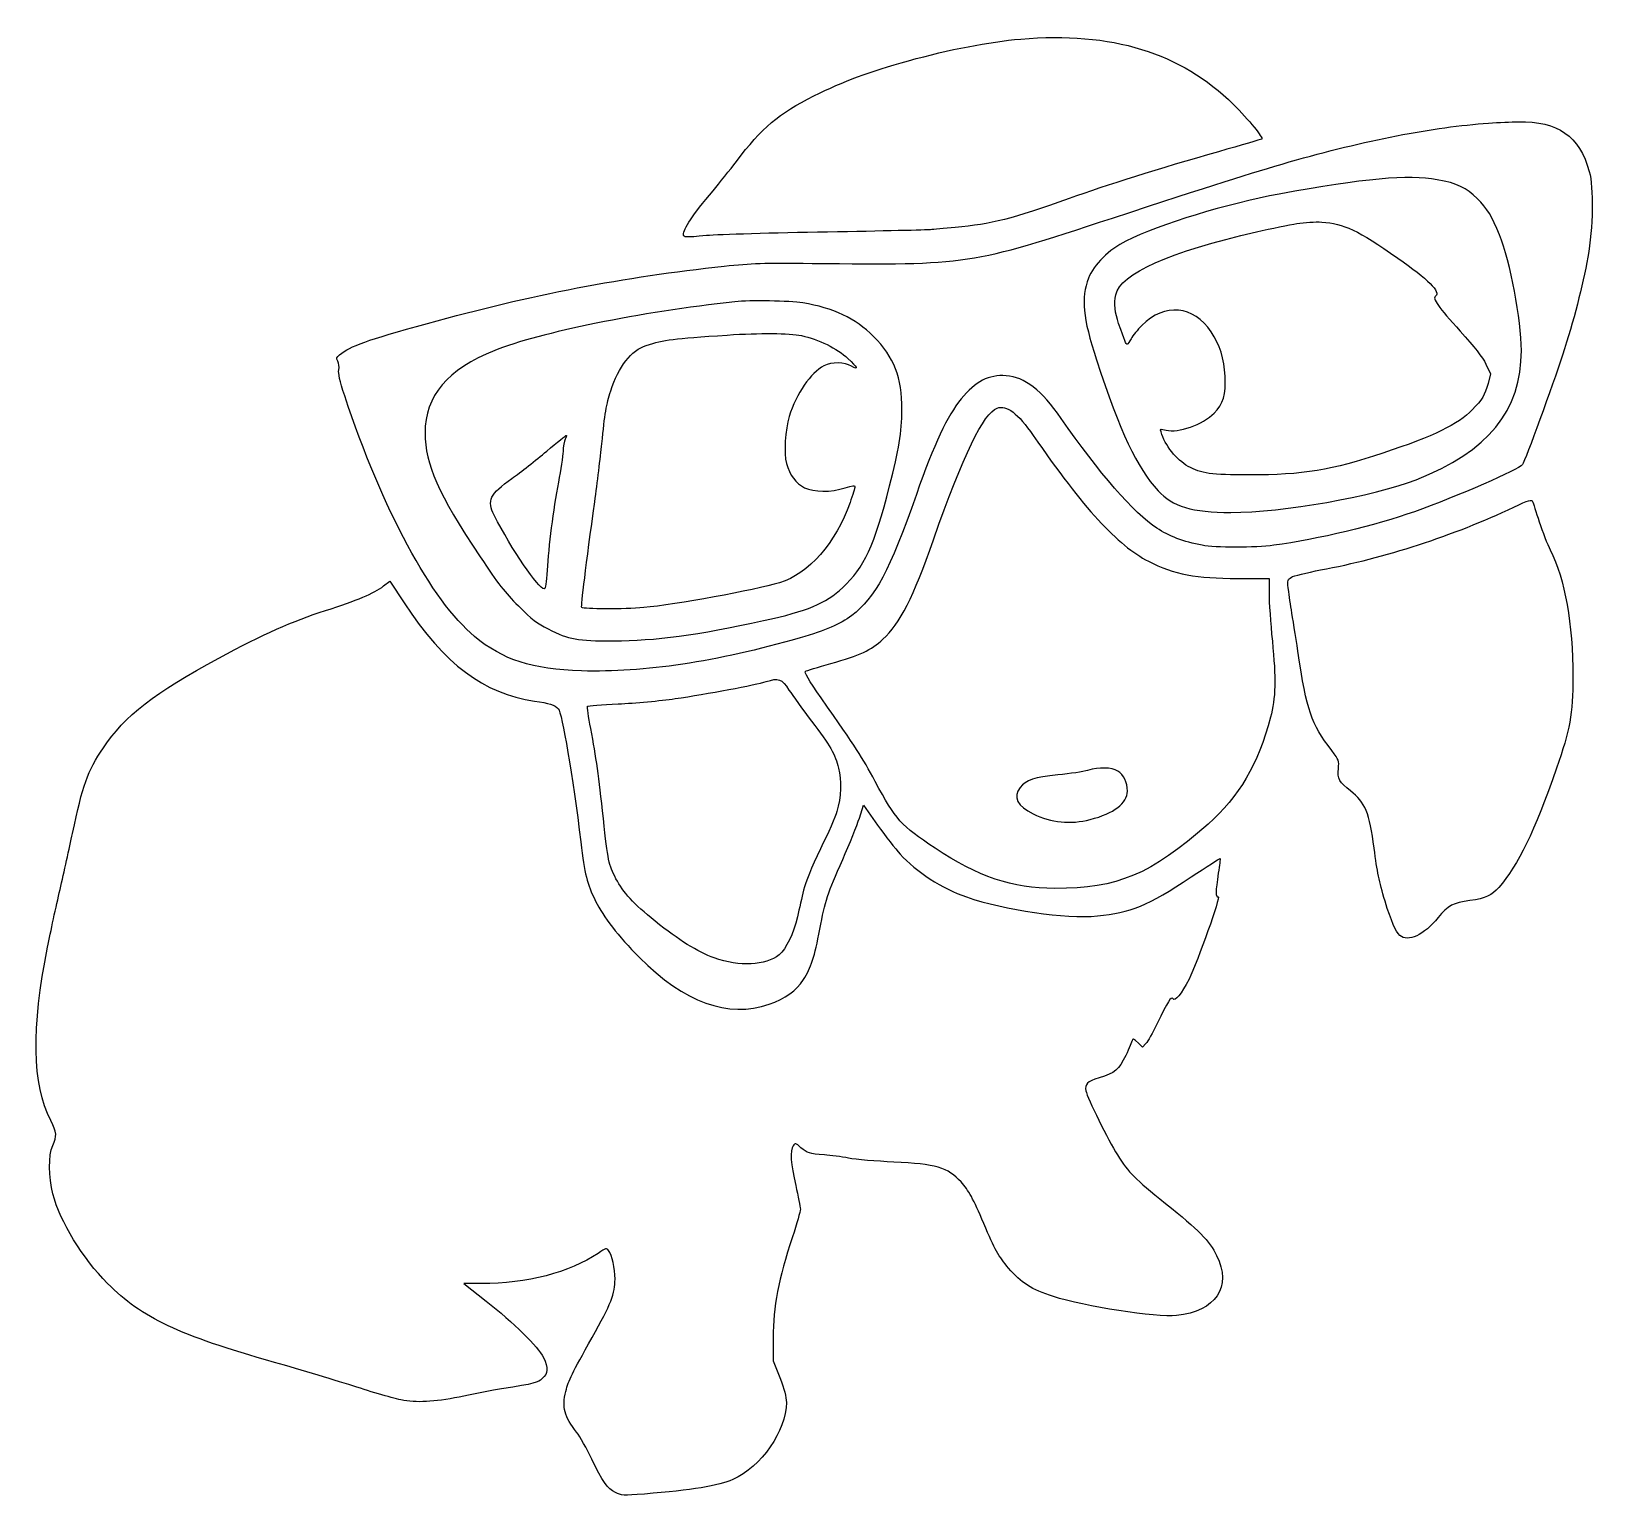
# Model space of a CAD drawing. Header units: centimetres. Extents: x -17.7 to 17.7, y -16.5 to 16.6.
import ezdxf

# ---------------------------------------------------------------- set-up
doc = ezdxf.new("R2010")
doc.units = ezdxf.units.CM
doc.header["$MEASUREMENT"] = 0
doc.layers.add('Layer 1', color=7, linetype='Continuous')

msp = doc.modelspace()

# ---------------------------------------------------------------- linework, layer by layer
at = {"layer": 'Layer 1'}
for points, knots in [([(4.67431, 16.47119), (3.95464, 16.40769), (3.05859, 16.23483), (2.13431, 15.98083), (2.13431, 15.98083), (1.2312, 15.73036), (0.67028, 15.52222), (-0.01058, 15.18355), (-0.01058, 15.18355), (-0.80786, 14.78491), (-1.19239, 14.46036), (-1.76389, 13.70188), (-1.76389, 13.70188), (-1.90853, 13.51138), (-2.14842, 13.21152), (-2.29306, 13.03513), (-2.29306, 13.03513), (-2.76931, 12.47069), (-2.96334, 12.18141), (-2.96334, 12.0403), (-2.96334, 12.0403), (-2.96334, 11.9768), (-2.93865, 11.9768), (-2.44123, 12.01913), (-2.44123, 12.01913), (-2.15548, 12.04382), (-0.92076, 12.0791), (0.29985, 12.10027), (0.29985, 12.10027), (1.52399, 12.12144), (2.57174, 12.14613), (2.62818, 12.15319), (2.62818, 12.15319), (2.68815, 12.16025), (2.94215, 12.18494), (3.19262, 12.20611), (3.19262, 12.20611), (4.01812, 12.28019), (4.4732, 12.39308), (5.77495, 12.86228), (5.77495, 12.86228), (6.60398, 13.15861), (7.81048, 13.53609), (9.15456, 13.92061), (9.15456, 13.92061), (9.6802, 14.06878), (10.11764, 14.19578), (10.13528, 14.20636), (10.13528, 14.20636), (10.17761, 14.23105), (9.846, 14.63675), (9.4897, 14.99305), (9.4897, 14.99305), (8.31495, 16.16427), (6.73098, 16.64758), (4.67428, 16.47119), (4.67428, 16.47119), (4.67428, 16.47119), (4.67431, 16.47119), (4.67431, 16.47119)], [0, 0, 0, 0, 0.0625, 0.0625, 0.0625, 0.0625, 0.125, 0.125, 0.125, 0.125, 0.1875, 0.1875, 0.1875, 0.1875, 0.25, 0.25, 0.25, 0.25, 0.3125, 0.3125, 0.3125, 0.3125, 0.375, 0.375, 0.375, 0.375, 0.4375, 0.4375, 0.4375, 0.4375, 0.5, 0.5, 0.5, 0.5, 0.5625, 0.5625, 0.5625, 0.5625, 0.625, 0.625, 0.625, 0.625, 0.6875, 0.6875, 0.6875, 0.6875, 0.75, 0.75, 0.75, 0.75, 0.8125, 0.8125, 0.8125, 0.8125, 0.875, 0.875, 0.875, 0.875, 1, 1, 1, 1]), ([(15.27175, 14.56619), (14.02644, 14.48152), (12.47069, 14.17813), (10.75972, 13.68777), (10.75972, 13.68777), (9.88836, 13.4373), (9.03464, 13.16566), (6.75569, 12.41777), (6.75569, 12.41777), (3.52072, 11.35591), (3.49602, 11.35238), (-0.05292, 11.39119), (-0.05292, 11.39119), (-1.17828, 11.4053), (-1.40406, 11.39825), (-2.04611, 11.32769), (-2.04611, 11.32769), (-4.31094, 11.0878), (-6.40997, 10.68211), (-8.76653, 10.033), (-8.76653, 10.033), (-10.16353, 9.64494), (-10.49514, 9.52853), (-10.7562, 9.32039), (-10.7562, 9.32039), (-10.82676, 9.26395), (-10.83381, 9.24278), (-10.79501, 9.17575), (-10.79501, 9.17575), (-10.77032, 9.12989), (-10.76326, 9.04522), (-10.77384, 8.97819), (-10.77384, 8.97819), (-10.79148, 8.89705), (-10.75267, 8.7383), (-10.63978, 8.39258), (-10.63978, 8.39258), (-9.78959, 5.82083), (-8.67128, 3.75002), (-7.69761, 2.94216), (-7.69761, 2.94216), (-7.05203, 2.40594), (-6.39939, 2.1978), (-5.27403, 2.16252), (-5.27403, 2.16252), (-3.85586, 2.12019), (-2.22956, 2.3636), (-0.32456, 2.91041), (-0.32456, 2.91041), (0.26105, 3.07622), (0.5715, 3.2138), (0.84666, 3.41841), (0.84666, 3.41841), (1.37583, 3.81705), (1.70038, 4.4203), (2.31069, 6.15597), (2.31069, 6.15597), (2.71638, 7.31308), (3.00566, 7.93044), (3.32669, 8.32203), (3.32669, 8.32203), (3.64772, 8.71714), (3.95463, 8.87589), (4.34269, 8.84767), (4.34269, 8.84767), (4.76955, 8.81592), (5.14702, 8.52311), (5.59152, 7.88106), (5.59152, 7.88106), (6.44171, 6.65339), (7.24605, 5.73264), (7.75758, 5.39398), (7.75758, 5.39398), (8.02216, 5.21759), (8.36789, 5.08706), (8.78416, 5.00592), (8.78416, 5.00592), (9.06638, 4.94948), (9.99772, 4.953), (10.40694, 5.00592), (10.40694, 5.00592), (11.39825, 5.13998), (12.72469, 5.45748), (13.59252, 5.76792), (13.59252, 5.76792), (14.56619, 6.11364), (15.97024, 6.72395), (16.0408, 6.83331), (16.0408, 6.83331), (16.1043, 6.93209), (16.72872, 8.63248), (16.95097, 9.31334), (16.95097, 9.31334), (17.20144, 10.09298), (17.40253, 10.87262), (17.52247, 11.53231), (17.52247, 11.53231), (17.64241, 12.19553), (17.65653, 13.10923), (17.55422, 13.47259), (17.55422, 13.47259), (17.33197, 14.27692), (16.84866, 14.61559), (15.94555, 14.59795), (15.94555, 14.59795), (15.80091, 14.59795), (15.49752, 14.58384), (15.27174, 14.5662), (15.27174, 14.5662), (15.27174, 14.5662), (15.27175, 14.56619), (15.27175, 14.56619)], [0, 0, 0, 0, 0.03448276, 0.03448276, 0.03448276, 0.03448276, 0.06896552, 0.06896552, 0.06896552, 0.06896552, 0.10344828, 0.10344828, 0.10344828, 0.10344828, 0.13793103, 0.13793103, 0.13793103, 0.13793103, 0.17241379, 0.17241379, 0.17241379, 0.17241379, 0.20689655, 0.20689655, 0.20689655, 0.20689655, 0.24137931, 0.24137931, 0.24137931, 0.24137931, 0.27586207, 0.27586207, 0.27586207, 0.27586207, 0.31034483, 0.31034483, 0.31034483, 0.31034483, 0.34482759, 0.34482759, 0.34482759, 0.34482759, 0.37931034, 0.37931034, 0.37931034, 0.37931034, 0.4137931, 0.4137931, 0.4137931, 0.4137931, 0.44827586, 0.44827586, 0.44827586, 0.44827586, 0.48275862, 0.48275862, 0.48275862, 0.48275862, 0.51724138, 0.51724138, 0.51724138, 0.51724138, 0.55172414, 0.55172414, 0.55172414, 0.55172414, 0.5862069, 0.5862069, 0.5862069, 0.5862069, 0.62068966, 0.62068966, 0.62068966, 0.62068966, 0.65517241, 0.65517241, 0.65517241, 0.65517241, 0.68965517, 0.68965517, 0.68965517, 0.68965517, 0.72413793, 0.72413793, 0.72413793, 0.72413793, 0.75862069, 0.75862069, 0.75862069, 0.75862069, 0.79310345, 0.79310345, 0.79310345, 0.79310345, 0.82758621, 0.82758621, 0.82758621, 0.82758621, 0.86206897, 0.86206897, 0.86206897, 0.86206897, 0.89655172, 0.89655172, 0.89655172, 0.89655172, 0.93103448, 0.93103448, 0.93103448, 0.93103448, 1, 1, 1, 1]), ([(14.11111, 13.28561), (14.55914, 13.20447), (14.77433, 13.10217), (15.01422, 12.86228), (15.01422, 12.86228), (15.24705, 12.62592), (15.35289, 12.45306), (15.52222, 12.04031), (15.52222, 12.04031), (15.76916, 11.42295), (16.01611, 10.1212), (16.01611, 9.41917), (16.01611, 9.41917), (16.01611, 8.05745), (15.26117, 7.12964), (13.63486, 6.49111), (13.63486, 6.49111), (12.66472, 6.11364), (10.60097, 5.75028), (9.4368, 5.75028), (9.4368, 5.75028), (8.55838, 5.75381), (8.11388, 5.88434), (7.78933, 6.24064), (7.78933, 6.24064), (7.29544, 6.78039), (6.93208, 7.55297), (6.39233, 9.2075), (6.39233, 9.2075), (6.07836, 10.17411), (6.03602, 10.59392), (6.21241, 11.05958), (6.21241, 11.05958), (6.32177, 11.35239), (6.68866, 11.71575), (7.05555, 11.89566), (7.05555, 11.89566), (7.84224, 12.28019), (9.36272, 12.74585), (10.53041, 12.96105), (10.53041, 12.96105), (12.4601, 13.31383), (13.45141, 13.40555), (14.1111, 13.28561), (14.1111, 13.28561), (14.1111, 13.28561), (14.11111, 13.28561), (14.11111, 13.28561)], [0, 0, 0, 0, 0.07692308, 0.07692308, 0.07692308, 0.07692308, 0.15384615, 0.15384615, 0.15384615, 0.15384615, 0.23076923, 0.23076923, 0.23076923, 0.23076923, 0.30769231, 0.30769231, 0.30769231, 0.30769231, 0.38461538, 0.38461538, 0.38461538, 0.38461538, 0.46153846, 0.46153846, 0.46153846, 0.46153846, 0.53846154, 0.53846154, 0.53846154, 0.53846154, 0.61538462, 0.61538462, 0.61538462, 0.61538462, 0.69230769, 0.69230769, 0.69230769, 0.69230769, 0.76923077, 0.76923077, 0.76923077, 0.76923077, 0.84615385, 0.84615385, 0.84615385, 0.84615385, 1, 1, 1, 1]), ([(10.93258, 12.29431), (10.76677, 12.26962), (10.35402, 12.18142), (10.01536, 12.10381), (10.01536, 12.10381), (8.05744, 11.65931), (6.92503, 11.15131), (6.82978, 10.68212), (6.82978, 10.68212), (6.78745, 10.47751), (6.80861, 10.2729), (6.89328, 10.02948), (6.89328, 10.02948), (7.03439, 9.62731), (7.06261, 9.56029), (7.08731, 9.56029), (7.08731, 9.56029), (7.09789, 9.56029), (7.14023, 9.61673), (7.1755, 9.68376), (7.1755, 9.68376), (7.21431, 9.75432), (7.32367, 9.88837), (7.41892, 9.98362), (7.41892, 9.98362), (7.93398, 10.5022), (8.59014, 10.44223), (8.99231, 9.83898), (8.99231, 9.83898), (9.18281, 9.55323), (9.28512, 9.2322), (9.30275, 8.83356), (9.30275, 8.83356), (9.32744, 8.42434), (9.26042, 8.20209), (9.05933, 8.001), (9.05933, 8.001), (8.79475, 7.73642), (8.24441, 7.54239), (7.96925, 7.61294), (7.96925, 7.61294), (7.83519, 7.64822), (7.83167, 7.64469), (7.85283, 7.57413), (7.85283, 7.57413), (7.94102, 7.27427), (8.20914, 6.9356), (8.46666, 6.79449), (8.46666, 6.79449), (8.77358, 6.62868), (8.97113, 6.60046), (9.86013, 6.60046), (9.86013, 6.60046), (11.0631, 6.59693), (11.7228, 6.70629), (12.87991, 7.09435), (12.87991, 7.09435), (14.04408, 7.48241), (14.58383, 7.74346), (14.90133, 8.07154), (14.90133, 8.07154), (15.13064, 8.3079), (15.19061, 8.40668), (15.26116, 8.66773), (15.26116, 8.66773), (15.26116, 8.66773), (15.32113, 8.88998), (15.32113, 8.88998), (15.32113, 8.88998), (15.32113, 8.88998), (15.21177, 9.11223), (15.21177, 9.11223), (15.21177, 9.11223), (15.13416, 9.26392), (14.95424, 9.50029), (14.63321, 9.85306), (14.63321, 9.85306), (14.13227, 10.40339), (13.99468, 10.60448), (14.07229, 10.65034), (14.07229, 10.65034), (14.20282, 10.73148), (13.89943, 11.0384), (13.21504, 11.51112), (13.21504, 11.51112), (12.3084, 12.14612), (11.99796, 12.29076), (11.49348, 12.32604), (11.49348, 12.32604), (11.34884, 12.33662), (11.10542, 12.32251), (10.93256, 12.29429), (10.93256, 12.29429), (10.93256, 12.29429), (10.93258, 12.29431), (10.93258, 12.29431)], [0, 0, 0, 0, 0.04, 0.04, 0.04, 0.04, 0.08, 0.08, 0.08, 0.08, 0.12, 0.12, 0.12, 0.12, 0.16, 0.16, 0.16, 0.16, 0.2, 0.2, 0.2, 0.2, 0.24, 0.24, 0.24, 0.24, 0.28, 0.28, 0.28, 0.28, 0.32, 0.32, 0.32, 0.32, 0.36, 0.36, 0.36, 0.36, 0.4, 0.4, 0.4, 0.4, 0.44, 0.44, 0.44, 0.44, 0.48, 0.48, 0.48, 0.48, 0.52, 0.52, 0.52, 0.52, 0.56, 0.56, 0.56, 0.56, 0.6, 0.6, 0.6, 0.6, 0.64, 0.64, 0.64, 0.64, 0.68, 0.68, 0.68, 0.68, 0.72, 0.72, 0.72, 0.72, 0.76, 0.76, 0.76, 0.76, 0.8, 0.8, 0.8, 0.8, 0.84, 0.84, 0.84, 0.84, 0.88, 0.88, 0.88, 0.88, 0.92, 0.92, 0.92, 0.92, 1, 1, 1, 1]), ([(-0.26458, 10.49514), (0.43392, 10.38225), (0.92428, 10.14942), (1.34056, 9.73667), (1.34056, 9.73667), (1.80975, 9.26748), (1.98614, 8.81239), (1.98262, 8.07156), (1.98262, 8.07156), (1.97909, 7.57062), (1.91206, 7.16845), (1.70393, 6.35), (1.70393, 6.35), (1.35821, 4.99533), (1.1289, 4.50144), (0.64207, 4.04989), (0.64207, 4.04989), (0.24696, 3.68653), (-0.15168, 3.5172), (-1.15004, 3.302), (-1.15004, 3.302), (-2.65993, 2.97039), (-3.59832, 2.84692), (-4.55082, 2.84339), (-4.55082, 2.84339), (-5.38338, 2.83986), (-5.54213, 2.86808), (-6.03249, 3.1115), (-6.03249, 3.1115), (-6.27943, 3.23497), (-6.39585, 3.32669), (-6.7063, 3.63361), (-6.7063, 3.63361), (-7.01674, 3.94405), (-7.15786, 4.12397), (-7.57413, 4.74839), (-7.57413, 4.74839), (-8.53369, 6.19478), (-8.81591, 6.82978), (-8.81944, 7.55297), (-8.81944, 7.55297), (-8.81944, 8.38905), (-8.31497, 8.98878), (-7.24252, 9.41916), (-7.24252, 9.41916), (-6.24063, 9.82133), (-3.92288, 10.29052), (-1.79916, 10.52335), (-1.79916, 10.52335), (-1.46402, 10.55863), (-0.55738, 10.54452), (-0.26458, 10.49513), (-0.26458, 10.49513), (-0.26458, 10.49513), (-0.26458, 10.49514), (-0.26458, 10.49514)], [0, 0, 0, 0, 0.06666667, 0.06666667, 0.06666667, 0.06666667, 0.13333333, 0.13333333, 0.13333333, 0.13333333, 0.2, 0.2, 0.2, 0.2, 0.26666667, 0.26666667, 0.26666667, 0.26666667, 0.33333333, 0.33333333, 0.33333333, 0.33333333, 0.4, 0.4, 0.4, 0.4, 0.46666667, 0.46666667, 0.46666667, 0.46666667, 0.53333333, 0.53333333, 0.53333333, 0.53333333, 0.6, 0.6, 0.6, 0.6, 0.66666667, 0.66666667, 0.66666667, 0.66666667, 0.73333333, 0.73333333, 0.73333333, 0.73333333, 0.8, 0.8, 0.8, 0.8, 0.86666667, 0.86666667, 0.86666667, 0.86666667, 1, 1, 1, 1]), ([(-1.97556, 9.76842), (-3.22087, 9.68728), (-3.38667, 9.66611), (-3.81, 9.53206), (-3.81, 9.53206), (-4.14867, 9.42623), (-4.43794, 9.05228), (-4.61433, 8.50195), (-4.61433, 8.50195), (-4.70958, 8.20914), (-4.74839, 7.97984), (-4.81541, 7.30251), (-4.81541, 7.30251), (-4.84716, 7.00265), (-4.91772, 6.41351), (-4.97416, 5.9937), (-4.97416, 5.9937), (-5.17172, 4.57906), (-5.28813, 3.61951), (-5.27049, 3.59834), (-5.27049, 3.59834), (-5.22816, 3.55953), (-4.31093, 3.55601), (-3.86643, 3.59481), (-3.86643, 3.59481), (-3.15029, 3.65831), (-1.35818, 3.98639), (-0.78668, 4.15925), (-0.78668, 4.15925), (-0.13404, 4.35328), (0.49038, 5.06236), (0.80788, 5.97253), (0.80788, 5.97253), (0.86785, 6.14539), (0.91724, 6.30767), (0.91724, 6.33236), (0.91724, 6.33236), (0.91724, 6.36764), (0.86785, 6.36058), (0.69852, 6.30767), (0.69852, 6.30767), (0.37044, 6.20536), (-0.00704, 6.20536), (-0.22576, 6.3112), (-0.22576, 6.3112), (-0.41626, 6.40645), (-0.5609, 6.60048), (-0.63498, 6.86153), (-0.63498, 6.86153), (-0.69495, 7.0732), (-0.65967, 7.63764), (-0.57148, 7.92339), (-0.57148, 7.92339), (-0.4092, 8.44197), (-0.08112, 8.91822), (0.21521, 9.06992), (0.21521, 9.06992), (0.39513, 9.16164), (0.6844, 9.15811), (0.83963, 9.06639), (0.83963, 9.06639), (1.00896, 8.96408), (0.97721, 9.03464), (0.75849, 9.23925), (0.75849, 9.23925), (0.52213, 9.46503), (0.08468, 9.67669), (-0.28926, 9.75431), (-0.28926, 9.75431), (-0.58559, 9.81075), (-1.21707, 9.81781), (-1.97554, 9.76842), (-1.97554, 9.76842), (-1.97554, 9.76842), (-1.97556, 9.76842), (-1.97556, 9.76842)], [0, 0, 0, 0, 0.05, 0.05, 0.05, 0.05, 0.1, 0.1, 0.1, 0.1, 0.15, 0.15, 0.15, 0.15, 0.2, 0.2, 0.2, 0.2, 0.25, 0.25, 0.25, 0.25, 0.3, 0.3, 0.3, 0.3, 0.35, 0.35, 0.35, 0.35, 0.4, 0.4, 0.4, 0.4, 0.45, 0.45, 0.45, 0.45, 0.5, 0.5, 0.5, 0.5, 0.55, 0.55, 0.55, 0.55, 0.6, 0.6, 0.6, 0.6, 0.65, 0.65, 0.65, 0.65, 0.7, 0.7, 0.7, 0.7, 0.75, 0.75, 0.75, 0.75, 0.8, 0.8, 0.8, 0.8, 0.85, 0.85, 0.85, 0.85, 0.9, 0.9, 0.9, 0.9, 1, 1, 1, 1]), ([(4.14161, 8.11389), (3.83117, 7.99747), (3.37608, 7.05908), (2.69875, 5.13292), (2.69875, 5.13292), (2.23661, 3.81706), (1.94381, 3.24556), (1.55222, 2.87867), (1.55222, 2.87867), (1.28411, 2.63173), (1.03364, 2.51531), (0.37041, 2.32834), (0.37041, 2.32834), (0.08113, 2.24367), (-0.17992, 2.16606), (-0.20462, 2.15195), (-0.20462, 2.15195), (-0.23637, 2.13784), (-0.13054, 1.95792), (0.15521, 1.5487), (0.15521, 1.5487), (0.97365, 0.38101), (1.0689, 0.23284), (1.37935, -0.34219), (1.37935, -0.34219), (1.84854, -1.22061), (1.95085, -1.3335), (2.73402, -1.85208), (2.73402, -1.85208), (3.71474, -2.50472), (4.47321, -2.75872), (5.45041, -2.76225), (5.45041, -2.76225), (6.87916, -2.76225), (7.60235, -2.45886), (8.91822, -1.30528), (8.91822, -1.30528), (9.62378, -0.68439), (10.05064, 0.04233), (10.33639, 1.11125), (10.33639, 1.11125), (10.44928, 1.54517), (10.45986, 1.98967), (10.3752, 2.83633), (10.3752, 2.83633), (10.33287, 3.24202), (10.30112, 3.72886), (10.30112, 3.91583), (10.30112, 3.91583), (10.30112, 3.91583), (10.30112, 4.25802), (10.30112, 4.25802), (10.30112, 4.25802), (10.30112, 4.25802), (9.58851, 4.25802), (9.58851, 4.25802), (9.58851, 4.25802), (8.65012, 4.25449), (8.15623, 4.34974), (7.56709, 4.64608), (7.56709, 4.64608), (6.87565, 4.99886), (6.09248, 5.84905), (4.95653, 7.49652), (4.95653, 7.49652), (4.61434, 7.99394), (4.35328, 8.19149), (4.14161, 8.11388), (4.14161, 8.11388), (4.14161, 8.11388), (4.14161, 8.11389), (4.14161, 8.11389)], [0, 0, 0, 0, 0.05263158, 0.05263158, 0.05263158, 0.05263158, 0.10526316, 0.10526316, 0.10526316, 0.10526316, 0.15789474, 0.15789474, 0.15789474, 0.15789474, 0.21052632, 0.21052632, 0.21052632, 0.21052632, 0.26315789, 0.26315789, 0.26315789, 0.26315789, 0.31578947, 0.31578947, 0.31578947, 0.31578947, 0.36842105, 0.36842105, 0.36842105, 0.36842105, 0.42105263, 0.42105263, 0.42105263, 0.42105263, 0.47368421, 0.47368421, 0.47368421, 0.47368421, 0.52631579, 0.52631579, 0.52631579, 0.52631579, 0.57894737, 0.57894737, 0.57894737, 0.57894737, 0.63157895, 0.63157895, 0.63157895, 0.63157895, 0.68421053, 0.68421053, 0.68421053, 0.68421053, 0.73684211, 0.73684211, 0.73684211, 0.73684211, 0.78947368, 0.78947368, 0.78947368, 0.78947368, 0.84210526, 0.84210526, 0.84210526, 0.84210526, 0.89473684, 0.89473684, 0.89473684, 0.89473684, 1, 1, 1, 1]), ([(-6.06425, 7.13669), (-6.30414, 6.93561), (-6.65692, 6.65691), (-6.85094, 6.52286), (-6.85094, 6.52286), (-7.35188, 6.16655), (-7.42244, 6.01839), (-7.25311, 5.68678), (-7.25311, 5.68678), (-6.86505, 4.91772), (-6.25122, 4.02167), (-6.11717, 4.02167), (-6.11717, 4.02167), (-6.09248, 4.02167), (-6.07131, 4.16278), (-6.05367, 4.44148), (-6.05367, 4.44148), (-6.02545, 4.9777), (-5.91961, 5.80673), (-5.79967, 6.4382), (-5.79967, 6.4382), (-5.74675, 6.70984), (-5.70089, 7.02381), (-5.69384, 7.13317), (-5.69384, 7.13317), (-5.69031, 7.24253), (-5.66562, 7.366), (-5.64445, 7.40834), (-5.64445, 7.40834), (-5.62328, 7.45067), (-5.60917, 7.48948), (-5.61623, 7.49653), (-5.61623, 7.49653), (-5.62329, 7.50006), (-5.82437, 7.34131), (-6.06426, 7.1367), (-6.06426, 7.1367), (-6.06426, 7.1367), (-6.06425, 7.13669), (-6.06425, 7.13669)], [0, 0, 0, 0, 0.09090909, 0.09090909, 0.09090909, 0.09090909, 0.18181818, 0.18181818, 0.18181818, 0.18181818, 0.27272727, 0.27272727, 0.27272727, 0.27272727, 0.36363636, 0.36363636, 0.36363636, 0.36363636, 0.45454545, 0.45454545, 0.45454545, 0.45454545, 0.54545455, 0.54545455, 0.54545455, 0.54545455, 0.63636364, 0.63636364, 0.63636364, 0.63636364, 0.72727273, 0.72727273, 0.72727273, 0.72727273, 0.81818182, 0.81818182, 0.81818182, 0.81818182, 1, 1, 1, 1]), ([(15.84325, 5.87022), (14.478, 5.22464), (12.91167, 4.71664), (11.46881, 4.44853), (11.46881, 4.44853), (11.15131, 4.38856), (10.85498, 4.31447), (10.80559, 4.28272), (10.80559, 4.28272), (10.72445, 4.23333), (10.7174, 4.20864), (10.73503, 4.04636), (10.73503, 4.04636), (10.74209, 3.94405), (10.77736, 3.7218), (10.80559, 3.54542), (10.80559, 3.54542), (10.83734, 3.37256), (10.90437, 2.94923), (10.95376, 2.61056), (10.95376, 2.61056), (11.16543, 1.21709), (11.23951, 0.99837), (11.72282, 0.35631), (11.72282, 0.35631), (11.8851, 0.14112), (11.89215, 0.127), (11.87099, -0.04938), (11.87099, -0.04938), (11.8463, -0.28221), (11.88863, -0.36335), (12.14616, -0.55738), (12.14616, -0.55738), (12.47777, -0.81138), (12.57655, -1.05127), (12.68238, -1.85207), (12.68238, -1.85207), (12.75294, -2.40593), (12.78821, -2.58585), (12.92932, -3.05151), (12.92932, -3.05151), (13.07043, -3.51718), (13.16568, -3.73943), (13.26446, -3.82762), (13.26446, -3.82762), (13.44438, -3.9899), (13.81127, -3.82056), (14.13229, -3.42193), (14.13229, -3.42193), (14.35101, -3.15029), (14.47096, -3.08679), (14.85196, -3.0374), (14.85196, -3.0374), (15.20474, -2.99154), (15.34585, -2.92451), (15.5046, -2.74459), (15.5046, -2.74459), (15.95263, -2.22248), (16.30188, -1.49928), (16.81341, -0.04231), (16.81341, -0.04231), (17.11327, 0.81494), (17.18383, 1.19241), (17.18383, 2.02497), (17.18383, 2.02497), (17.18383, 3.23853), (17.00744, 4.22278), (16.66877, 4.90364), (16.66877, 4.90364), (16.60527, 5.03064), (16.49591, 5.31639), (16.42183, 5.53864), (16.42183, 5.53864), (16.35127, 5.76089), (16.28072, 5.96903), (16.27014, 6.00078), (16.27014, 6.00078), (16.24897, 6.05017), (16.18547, 6.03253), (15.84328, 5.87025), (15.84328, 5.87025), (15.84328, 5.87025), (15.84325, 5.87022), (15.84325, 5.87022)], [0, 0, 0, 0, 0.04545455, 0.04545455, 0.04545455, 0.04545455, 0.09090909, 0.09090909, 0.09090909, 0.09090909, 0.13636364, 0.13636364, 0.13636364, 0.13636364, 0.18181818, 0.18181818, 0.18181818, 0.18181818, 0.22727273, 0.22727273, 0.22727273, 0.22727273, 0.27272727, 0.27272727, 0.27272727, 0.27272727, 0.31818182, 0.31818182, 0.31818182, 0.31818182, 0.36363636, 0.36363636, 0.36363636, 0.36363636, 0.40909091, 0.40909091, 0.40909091, 0.40909091, 0.45454545, 0.45454545, 0.45454545, 0.45454545, 0.5, 0.5, 0.5, 0.5, 0.54545455, 0.54545455, 0.54545455, 0.54545455, 0.59090909, 0.59090909, 0.59090909, 0.59090909, 0.63636364, 0.63636364, 0.63636364, 0.63636364, 0.68181818, 0.68181818, 0.68181818, 0.68181818, 0.72727273, 0.72727273, 0.72727273, 0.72727273, 0.77272727, 0.77272727, 0.77272727, 0.77272727, 0.81818182, 0.81818182, 0.81818182, 0.81818182, 0.86363636, 0.86363636, 0.86363636, 0.86363636, 0.90909091, 0.90909091, 0.90909091, 0.90909091, 1, 1, 1, 1]), ([(-9.75783, 4.08517), (-9.98361, 3.91584), (-10.3505, 3.76061), (-11.07722, 3.52778), (-11.07722, 3.52778), (-11.82511, 3.29142), (-12.47775, 2.99861), (-13.49375, 2.45181), (-13.49375, 2.45181), (-14.93661, 1.6757), (-15.63158, 1.13595), (-16.10783, 0.42334), (-16.10783, 0.42334), (-16.46766, -0.11641), (-16.57702, -0.42685), (-16.80633, -1.51694), (-16.80633, -1.51694), (-16.87336, -1.83797), (-17.00036, -2.40947), (-17.08855, -2.78694), (-17.08855, -2.78694), (-17.17674, -3.16441), (-17.30374, -3.75355), (-17.37077, -4.09222), (-17.37077, -4.09222), (-17.74119, -5.93372), (-17.72002, -7.19314), (-17.30021, -8.01864), (-17.30021, -8.01864), (-17.1591, -8.30086), (-17.15557, -8.36436), (-17.25435, -8.58661), (-17.25435, -8.58661), (-17.35313, -8.81239), (-17.35313, -9.29569), (-17.25082, -9.68375), (-17.25082, -9.68375), (-17.08854, -10.30817), (-16.57349, -11.15131), (-16.01257, -11.70869), (-16.01257, -11.70869), (-15.21529, -12.50244), (-14.41801, -12.87638), (-12.23079, -13.49727), (-12.23079, -13.49727), (-11.64518, -13.66308), (-10.80557, -13.91708), (-10.36812, -14.05819), (-10.36812, -14.05819), (-9.93068, -14.1993), (-9.4509, -14.33688), (-9.2992, -14.35805), (-9.2992, -14.35805), (-8.94289, -14.41802), (-8.53367, -14.38627), (-7.93748, -14.25927), (-7.93748, -14.25927), (-7.67642, -14.20283), (-7.29542, -14.12874), (-7.09081, -14.09699), (-7.09081, -14.09699), (-6.31823, -13.97352), (-6.27237, -13.96293), (-6.163, -13.86416), (-6.163, -13.86416), (-6.02894, -13.74774), (-6.02542, -13.62427), (-6.13831, -13.38438), (-6.13831, -13.38438), (-6.25473, -13.14802), (-6.81564, -12.59416), (-7.43653, -12.10732), (-7.43653, -12.10732), (-7.43653, -12.10732), (-7.94453, -11.71221), (-7.94453, -11.71221), (-7.94453, -11.71221), (-7.94453, -11.71221), (-7.54942, -11.71221), (-7.54942, -11.71221), (-7.54942, -11.71221), (-6.5052, -11.71221), (-5.54917, -11.46527), (-4.90006, -11.02782), (-4.90006, -11.02782), (-4.72367, -10.90788), (-4.70603, -10.90435), (-4.6637, -10.96079), (-4.6637, -10.96079), (-4.58256, -11.07368), (-4.51553, -11.36648), (-4.51553, -11.6099), (-4.51553, -11.6099), (-4.51553, -11.93798), (-4.60725, -12.17787), (-5.03411, -12.93282), (-5.03411, -12.93282), (-5.49978, -13.76185), (-5.56328, -13.8959), (-5.6303, -14.15343), (-5.6303, -14.15343), (-5.72202, -14.51326), (-5.66558, -14.72846), (-5.38688, -15.07771), (-5.38688, -15.07771), (-5.30927, -15.17649), (-5.15405, -15.45165), (-5.04469, -15.68802), (-5.04469, -15.68802), (-4.80127, -16.19602), (-4.69544, -16.34771), (-4.50494, -16.44649), (-4.50494, -16.44649), (-4.36736, -16.51352), (-4.33913, -16.51705), (-3.84877, -16.47824), (-3.84877, -16.47824), (-2.77633, -16.39357), (-2.16602, -16.29127), (-1.84852, -16.15016), (-1.84852, -16.15016), (-1.20294, -15.86794), (-0.63496, -15.04597), (-0.63496, -14.40391), (-0.63496, -14.40391), (-0.63496, -14.26633), (-0.67377, -14.11463), (-0.78313, -13.83947), (-0.78313, -13.83947), (-0.78313, -13.83947), (-0.93482, -13.45847), (-0.93482, -13.45847), (-0.93482, -13.45847), (-0.93482, -13.45847), (-0.93482, -12.94694), (-0.93482, -12.94694), (-0.93482, -12.94694), (-0.93129, -12.22375), (-0.8184, -11.62402), (-0.49738, -10.65741), (-0.49738, -10.65741), (-0.3986, -10.36108), (-0.31746, -10.07533), (-0.31746, -10.02594), (-0.31746, -10.02594), (-0.31746, -9.97302), (-0.36685, -9.73313), (-0.42329, -9.48972), (-0.42329, -9.48972), (-0.53618, -9.00994), (-0.55735, -8.69597), (-0.47973, -8.59014), (-0.47973, -8.59014), (-0.43387, -8.52664), (-0.42681, -8.52664), (-0.30334, -8.636), (-0.30334, -8.636), (-0.1587, -8.75947), (-0.1199, -8.77358), (0.22935, -8.79828), (0.22935, -8.79828), (0.36693, -8.80886), (0.61035, -8.84061), (0.77616, -8.87236), (0.77616, -8.87236), (0.94197, -8.90411), (1.40058, -8.94292), (1.79922, -8.96055), (1.79922, -8.96055), (2.74819, -9.00288), (3.02689, -9.08402), (3.32322, -9.41211), (3.32322, -9.41211), (3.49961, -9.60614), (3.59839, -9.78605), (3.83828, -10.35403), (3.83828, -10.35403), (4.08875, -10.94317), (4.17695, -11.10192), (4.3992, -11.36297), (4.3992, -11.36297), (4.68848, -11.69811), (4.92131, -11.84628), (5.4152, -12.00503), (5.4152, -12.00503), (6.10312, -12.23081), (7.75412, -12.48481), (8.20214, -12.43542), (8.20214, -12.43542), (9.09467, -12.34017), (9.46508, -11.78984), (9.11231, -11.0737), (9.11231, -11.0737), (8.9465, -10.74209), (8.71367, -10.50573), (7.9552, -9.89542), (7.9552, -9.89542), (7.24612, -9.32745), (7.13676, -9.21809), (6.86512, -8.79475), (6.86512, -8.79475), (6.66051, -8.47725), (6.18073, -7.50358), (6.15251, -7.34836), (6.15251, -7.34836), (6.12429, -7.18961), (6.17368, -7.14022), (6.44884, -7.05555), (6.44884, -7.05555), (6.82278, -6.93913), (6.89687, -6.87563), (7.05562, -6.54402), (7.05562, -6.54402), (7.13323, -6.38174), (7.19673, -6.23005), (7.19673, -6.21241), (7.19673, -6.21241), (7.19673, -6.15244), (7.23906, -6.16655), (7.34137, -6.26533), (7.34137, -6.26533), (7.34137, -6.26533), (7.43662, -6.35705), (7.43662, -6.35705), (7.43662, -6.35705), (7.43662, -6.35705), (7.5107, -6.27591), (7.5107, -6.27591), (7.5107, -6.27591), (7.54951, -6.23358), (7.66592, -6.02897), (7.7647, -5.82435), (7.7647, -5.82435), (8.00812, -5.31988), (8.0822, -5.20346), (8.11748, -5.25991), (8.11748, -5.25991), (8.16687, -5.34105), (8.31856, -5.1576), (8.4879, -4.81541), (8.4879, -4.81541), (8.68546, -4.41677), (9.21462, -2.92805), (9.14759, -2.95274), (9.14759, -2.95274), (9.08762, -2.97743), (9.08762, -2.8328), (9.15112, -2.41652), (9.15112, -2.41652), (9.17934, -2.24013), (9.19698, -2.09549), (9.18993, -2.08844), (9.18993, -2.08844), (9.1864, -2.08138), (8.89007, -2.27188), (8.53376, -2.50472), (8.53376, -2.50472), (7.54598, -3.15736), (7.16498, -3.31611), (6.41357, -3.38666), (6.41357, -3.38666), (5.67979, -3.45722), (4.33218, -3.25966), (3.44318, -2.95627), (3.44318, -2.95627), (2.90343, -2.77283), (2.30371, -2.38477), (1.94035, -1.98613), (1.94035, -1.98613), (1.83804, -1.87324), (1.60874, -1.57691), (1.43235, -1.32996), (1.43235, -1.32996), (1.43235, -1.32996), (1.11485, -0.8784), (1.11485, -0.8784), (1.11485, -0.8784), (1.11485, -0.8784), (1.0196, -1.17121), (1.0196, -1.17121), (1.0196, -1.17121), (0.97021, -1.33349), (0.79735, -1.75682), (0.64213, -2.1096), (0.64213, -2.1096), (0.29994, -2.87513), (0.24702, -3.04446), (0.12355, -3.69004), (0.12355, -3.69004), (0.00713, -4.3074), (-0.07401, -4.5614), (-0.24687, -4.82951), (-0.24687, -4.82951), (-0.41268, -5.08351), (-0.65256, -5.25637), (-1.02651, -5.3869), (-1.02651, -5.3869), (-1.95079, -5.70793), (-2.94562, -5.34809), (-3.96515, -4.32504), (-3.96515, -4.32504), (-4.45198, -3.83468), (-4.77654, -3.41487), (-4.95646, -3.05151), (-4.95646, -3.05151), (-5.15402, -2.64934), (-5.2034, -2.45179), (-5.2916, -1.71095), (-5.2916, -1.71095), (-5.47152, -0.22928), (-5.71493, 1.21005), (-5.80313, 1.3053), (-5.80313, 1.3053), (-5.87721, 1.38997), (-6.00774, 1.4323), (-6.33935, 1.47816), (-6.33935, 1.47816), (-7.49646, 1.65102), (-8.36782, 2.30366), (-9.29563, 3.70419), (-9.29563, 3.70419), (-9.29563, 3.70419), (-9.61666, 4.19102), (-9.61666, 4.19102), (-9.61666, 4.19102), (-9.61666, 4.19102), (-9.75777, 4.08519), (-9.75777, 4.08519), (-9.75777, 4.08519), (-9.75777, 4.08519), (-9.75783, 4.08517), (-9.75783, 4.08517)], [0, 0, 0, 0, 0.01190476, 0.01190476, 0.01190476, 0.01190476, 0.02380952, 0.02380952, 0.02380952, 0.02380952, 0.03571429, 0.03571429, 0.03571429, 0.03571429, 0.04761905, 0.04761905, 0.04761905, 0.04761905, 0.05952381, 0.05952381, 0.05952381, 0.05952381, 0.07142857, 0.07142857, 0.07142857, 0.07142857, 0.08333333, 0.08333333, 0.08333333, 0.08333333, 0.0952381, 0.0952381, 0.0952381, 0.0952381, 0.10714286, 0.10714286, 0.10714286, 0.10714286, 0.11904762, 0.11904762, 0.11904762, 0.11904762, 0.13095238, 0.13095238, 0.13095238, 0.13095238, 0.14285714, 0.14285714, 0.14285714, 0.14285714, 0.1547619, 0.1547619, 0.1547619, 0.1547619, 0.16666667, 0.16666667, 0.16666667, 0.16666667, 0.17857143, 0.17857143, 0.17857143, 0.17857143, 0.19047619, 0.19047619, 0.19047619, 0.19047619, 0.20238095, 0.20238095, 0.20238095, 0.20238095, 0.21428571, 0.21428571, 0.21428571, 0.21428571, 0.22619048, 0.22619048, 0.22619048, 0.22619048, 0.23809524, 0.23809524, 0.23809524, 0.23809524, 0.25, 0.25, 0.25, 0.25, 0.26190476, 0.26190476, 0.26190476, 0.26190476, 0.27380952, 0.27380952, 0.27380952, 0.27380952, 0.28571429, 0.28571429, 0.28571429, 0.28571429, 0.29761905, 0.29761905, 0.29761905, 0.29761905, 0.30952381, 0.30952381, 0.30952381, 0.30952381, 0.32142857, 0.32142857, 0.32142857, 0.32142857, 0.33333333, 0.33333333, 0.33333333, 0.33333333, 0.3452381, 0.3452381, 0.3452381, 0.3452381, 0.35714286, 0.35714286, 0.35714286, 0.35714286, 0.36904762, 0.36904762, 0.36904762, 0.36904762, 0.38095238, 0.38095238, 0.38095238, 0.38095238, 0.39285714, 0.39285714, 0.39285714, 0.39285714, 0.4047619, 0.4047619, 0.4047619, 0.4047619, 0.41666667, 0.41666667, 0.41666667, 0.41666667, 0.42857143, 0.42857143, 0.42857143, 0.42857143, 0.44047619, 0.44047619, 0.44047619, 0.44047619, 0.45238095, 0.45238095, 0.45238095, 0.45238095, 0.46428571, 0.46428571, 0.46428571, 0.46428571, 0.47619048, 0.47619048, 0.47619048, 0.47619048, 0.48809524, 0.48809524, 0.48809524, 0.48809524, 0.5, 0.5, 0.5, 0.5, 0.51190476, 0.51190476, 0.51190476, 0.51190476, 0.52380952, 0.52380952, 0.52380952, 0.52380952, 0.53571429, 0.53571429, 0.53571429, 0.53571429, 0.54761905, 0.54761905, 0.54761905, 0.54761905, 0.55952381, 0.55952381, 0.55952381, 0.55952381, 0.57142857, 0.57142857, 0.57142857, 0.57142857, 0.58333333, 0.58333333, 0.58333333, 0.58333333, 0.5952381, 0.5952381, 0.5952381, 0.5952381, 0.60714286, 0.60714286, 0.60714286, 0.60714286, 0.61904762, 0.61904762, 0.61904762, 0.61904762, 0.63095238, 0.63095238, 0.63095238, 0.63095238, 0.64285714, 0.64285714, 0.64285714, 0.64285714, 0.6547619, 0.6547619, 0.6547619, 0.6547619, 0.66666667, 0.66666667, 0.66666667, 0.66666667, 0.67857143, 0.67857143, 0.67857143, 0.67857143, 0.69047619, 0.69047619, 0.69047619, 0.69047619, 0.70238095, 0.70238095, 0.70238095, 0.70238095, 0.71428571, 0.71428571, 0.71428571, 0.71428571, 0.72619048, 0.72619048, 0.72619048, 0.72619048, 0.73809524, 0.73809524, 0.73809524, 0.73809524, 0.75, 0.75, 0.75, 0.75, 0.76190476, 0.76190476, 0.76190476, 0.76190476, 0.77380952, 0.77380952, 0.77380952, 0.77380952, 0.78571429, 0.78571429, 0.78571429, 0.78571429, 0.79761905, 0.79761905, 0.79761905, 0.79761905, 0.80952381, 0.80952381, 0.80952381, 0.80952381, 0.82142857, 0.82142857, 0.82142857, 0.82142857, 0.83333333, 0.83333333, 0.83333333, 0.83333333, 0.8452381, 0.8452381, 0.8452381, 0.8452381, 0.85714286, 0.85714286, 0.85714286, 0.85714286, 0.86904762, 0.86904762, 0.86904762, 0.86904762, 0.88095238, 0.88095238, 0.88095238, 0.88095238, 0.89285714, 0.89285714, 0.89285714, 0.89285714, 0.9047619, 0.9047619, 0.9047619, 0.9047619, 0.91666667, 0.91666667, 0.91666667, 0.91666667, 0.92857143, 0.92857143, 0.92857143, 0.92857143, 0.94047619, 0.94047619, 0.94047619, 0.94047619, 0.95238095, 0.95238095, 0.95238095, 0.95238095, 0.96428571, 0.96428571, 0.96428571, 0.96428571, 0.97619048, 0.97619048, 0.97619048, 0.97619048, 1, 1, 1, 1]), ([(-1.09361, 1.91911), (-1.31939, 1.84855), (-2.44122, 1.63689), (-3.15383, 1.53458), (-3.15383, 1.53458), (-3.48544, 1.48519), (-4.064, 1.43227), (-4.44147, 1.41464), (-4.44147, 1.41464), (-4.81541, 1.397), (-5.12939, 1.37231), (-5.13997, 1.36172), (-5.13997, 1.36172), (-5.15055, 1.35114), (-5.1188, 1.12536), (-5.06589, 0.85725), (-5.06589, 0.85725), (-4.93889, 0.18697), (-4.88597, -0.19756), (-4.78014, -1.18181), (-4.78014, -1.18181), (-4.67783, -2.14489), (-4.6602, -2.2225), (-4.49439, -2.54353), (-4.49439, -2.54353), (-4.32858, -2.8575), (-4.09928, -3.10797), (-3.60539, -3.50661), (-3.60539, -3.50661), (-3.06917, -3.937), (-2.64936, -4.19805), (-2.26836, -4.33917), (-2.26836, -4.33917), (-1.69686, -4.54378), (-1.10419, -4.51556), (-0.8008, -4.26509), (-0.8008, -4.26509), (-0.63499, -4.12751), (-0.47624, -3.79942), (-0.38452, -3.40431), (-0.38452, -3.40431), (-0.34571, -3.22792), (-0.28221, -2.95981), (-0.24341, -2.80459), (-0.24341, -2.80459), (-0.20108, -2.62115), (-0.06702, -2.29306), (0.13759, -1.86973), (0.13759, -1.86973), (0.31398, -1.5099), (0.47978, -1.1289), (0.51153, -1.02306), (0.51153, -1.02306), (0.60325, -0.70909), (0.61736, -0.29987), (0.55034, -0.03881), (0.55034, -0.03881), (0.4692, 0.27516), (0.35631, 0.47272), (-0.06349, 1.02658), (-0.06349, 1.02658), (-0.26105, 1.28411), (-0.49035, 1.60161), (-0.57502, 1.72861), (-0.57502, 1.72861), (-0.74083, 1.98614), (-0.80785, 2.01083), (-1.0936, 1.91911), (-1.0936, 1.91911), (-1.0936, 1.91911), (-1.09361, 1.91911), (-1.09361, 1.91911)], [0, 0, 0, 0, 0.05263158, 0.05263158, 0.05263158, 0.05263158, 0.10526316, 0.10526316, 0.10526316, 0.10526316, 0.15789474, 0.15789474, 0.15789474, 0.15789474, 0.21052632, 0.21052632, 0.21052632, 0.21052632, 0.26315789, 0.26315789, 0.26315789, 0.26315789, 0.31578947, 0.31578947, 0.31578947, 0.31578947, 0.36842105, 0.36842105, 0.36842105, 0.36842105, 0.42105263, 0.42105263, 0.42105263, 0.42105263, 0.47368421, 0.47368421, 0.47368421, 0.47368421, 0.52631579, 0.52631579, 0.52631579, 0.52631579, 0.57894737, 0.57894737, 0.57894737, 0.57894737, 0.63157895, 0.63157895, 0.63157895, 0.63157895, 0.68421053, 0.68421053, 0.68421053, 0.68421053, 0.73684211, 0.73684211, 0.73684211, 0.73684211, 0.78947368, 0.78947368, 0.78947368, 0.78947368, 0.84210526, 0.84210526, 0.84210526, 0.84210526, 0.89473684, 0.89473684, 0.89473684, 0.89473684, 1, 1, 1, 1]), ([(6.87211, -0.10583), (7.00969, -0.1905), (7.09083, -0.36336), (7.09083, -0.56091), (7.09083, -0.56091), (7.09083, -0.83255), (6.78744, -1.06538), (6.25122, -1.20297), (6.25122, -1.20297), (5.79614, -1.31939), (5.36928, -1.27705), (4.953, -1.07597), (4.953, -1.07597), (4.60022, -0.90311), (4.49439, -0.69144), (4.66019, -0.47978), (4.66019, -0.47978), (4.79777, -0.30692), (4.98122, -0.24342), (5.51744, -0.1905), (5.51744, -0.1905), (5.79261, -0.16581), (6.096, -0.11994), (6.19125, -0.09172), (6.19125, -0.09172), (6.45583, -0.01411), (6.731, -0.02116), (6.87211, -0.10583)], [0, 0, 0, 0, 0.125, 0.125, 0.125, 0.125, 0.25, 0.25, 0.25, 0.25, 0.375, 0.375, 0.375, 0.375, 0.5, 0.5, 0.5, 0.5, 0.625, 0.625, 0.625, 0.625, 0.75, 0.75, 0.75, 0.75, 1, 1, 1, 1])]:
    msp.add_open_spline(points, degree=3, knots=knots, dxfattribs=at)

doc.saveas('drawing.dxf')
